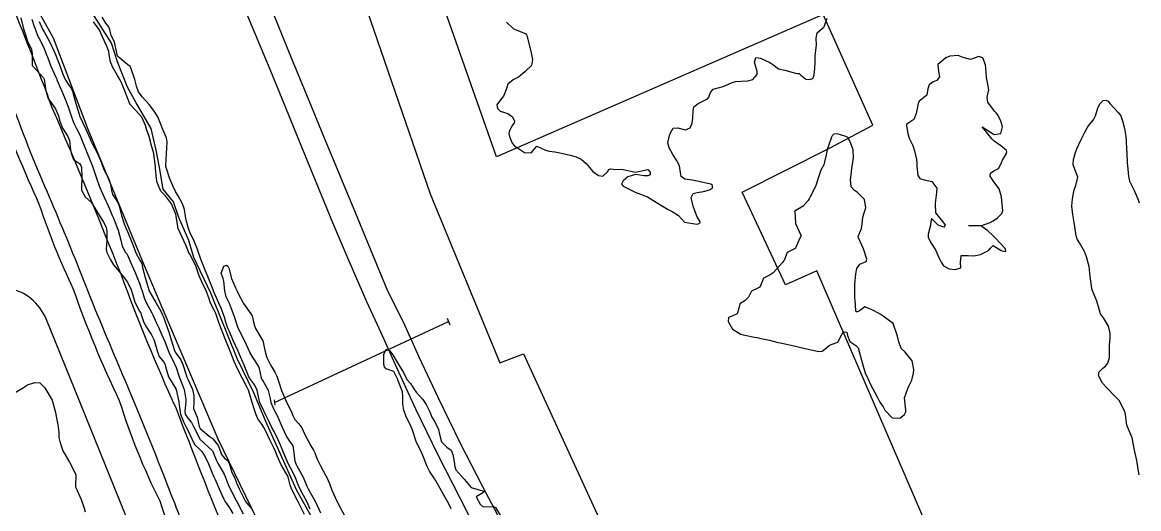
# Model space of a CAD drawing. Header units: metres. Extents: x 292545 to 299085, y 7450245 to 7463078.
# Drawn here: x 295816.1 to 295996.8, y 7458410.3 to 7458488.9 of the extents above; entities that cross this region are included whole.
import ezdxf

# ---------------------------------------------------------------- set-up
doc = ezdxf.new("R2010")
doc.units = ezdxf.units.M
for name, color, linetype in [('Curvas de Nivel 1m', 11, 'Continuous'), ('Edificações', 30, 'Continuous'), ('Hidrografia', 140, 'Continuous'), ('Linha Férrea', 20, 'Continuous'), ('Pórtico', 62, 'Continuous'), ('Vias Primárias', 230, 'Continuous')]:
    doc.layers.add(name, color=color, linetype=linetype)

msp = doc.modelspace()

# ---------------------------------------------------------------- linework, layer by layer
at = {"layer": 'Curvas de Nivel 1m', "flags": 128}
for points, elevation in [([(295815.84, 7458489.69), (295816.27, 7458487.9), (295816.57, 7458486.92), (295816.9, 7458485.9), (295817.56, 7458484.57), (295817.68, 7458483.89), (295817.66, 7458482.02), (295817.7, 7458481.89), (295819.5, 7458479.95), (295819.56, 7458479.86), (295819.6, 7458479.77), (295819.9, 7458477.86), (295820.25, 7458476.64), (295820.81, 7458475.85), (295821.45, 7458474.96), (295821.91, 7458473.84), (295822.12, 7458473.14), (295822.59, 7458471.83), (295823.39, 7458470.61), (295823.7, 7458469.82), (295823.9, 7458468.34), (295823.96, 7458467.81), (295824.34, 7458466.79), (295825.35, 7458466.1), (295825.56, 7458465.79), (295825.64, 7458465.48), (295825.72, 7458463.79), (295825.65, 7458462.15), (295825.68, 7458461.79), (295826.23, 7458460.74), (295827.27, 7458459.8), (295827.3, 7458459.77), (295827.35, 7458459.69), (295828.5, 7458457.76), (295829.23, 7458456.63), (295829.52, 7458456.04), (295829.64, 7458455.74), (295829.78, 7458455.18), (295829.77, 7458453.74), (295829.64, 7458452.21), (295829.74, 7458451.74), (295830.35, 7458450.55), (295830.82, 7458449.73), (295831.15, 7458449.35), (295832.51, 7458447.71), (295832.78, 7458447.37), (295833.12, 7458446.93), (295833.71, 7458445.69), (295833.97, 7458444.81), (295834.31, 7458443.69), (295835.06, 7458442.26), (295835.26, 7458441.89), (295835.34, 7458441.68), (295835.77, 7458440.4), (295836.18, 7458439.67), (295837.01, 7458438.43), (295837.34, 7458437.65), (295837.73, 7458436.39), (295837.94, 7458435.65), (295838.22, 7458434.88), (295838.97, 7458433.98), (295839.18, 7458433.63), (295839.27, 7458433.31), (295839.74, 7458431.62), (295840.91, 7458429.69), (295840.94, 7458429.64), (295840.95, 7458429.61), (295840.96, 7458429.56), (295841.42, 7458427.6), (295841.45, 7458427.03), (295841.66, 7458425.6), (295842.23, 7458424.21), (295842.56, 7458423.59), (295842.84, 7458423.11), (295843.53, 7458421.58), (295843.93, 7458420.7), (295844.8, 7458419.88), (295845.14, 7458419.56), (295845.67, 7458418.67), (295846.19, 7458417.55), (295846.75, 7458416.18), (295847.02, 7458415.54), (295847.28, 7458414.99), (295847.94, 7458413.53), (295848.7, 7458411.81), (295848.86, 7458411.52), (295849.61, 7458410.43), (295850.14, 7458409.5)], 663), ([(295817.62, 7458489.45), (295818.01, 7458488.29), (295818.15, 7458487.88), (295818.55, 7458486.84), (295819.07, 7458485.87), (295819.57, 7458484.82), (295819.94, 7458483.86), (295820.2, 7458483.2), (295820.71, 7458481.85), (295821.51, 7458480.08), (295821.61, 7458479.84), (295821.69, 7458479.65), (295822.45, 7458477.83), (295823.15, 7458476.14), (295823.3, 7458475.82), (295823.46, 7458475.42), (295823.98, 7458473.81), (295824.36, 7458472.74), (295824.85, 7458471.8), (295825.4, 7458470.73), (295825.78, 7458469.79), (295826.05, 7458469.11), (295826.58, 7458467.78), (295827.34, 7458465.93), (295827.41, 7458465.77), (295827.44, 7458465.67), (295828.1, 7458463.76), (295828.54, 7458462.52), (295828.83, 7458461.75), (295829.28, 7458460.79), (295829.62, 7458460.09), (295829.78, 7458459.74), (295830.2, 7458458.79), (295830.63, 7458457.73), (295830.81, 7458457.3), (295831.23, 7458456.28), (295831.45, 7458455.72), (295831.6, 7458455.33), (295832.03, 7458453.71), (295832.23, 7458452.76), (295832.8, 7458451.71), (295832.98, 7458451.51), (295833.17, 7458451.19), (295833.81, 7458449.69), (295834.32, 7458448.5), (295834.68, 7458447.68), (295835.11, 7458446.59), (295835.34, 7458445.91), (295835.4, 7458445.68), (295835.8, 7458444.38), (295836.14, 7458443.66), (295836.47, 7458443.06), (295837.06, 7458441.95), (295837.21, 7458441.65), (295837.77, 7458440.38), (295838.1, 7458439.64), (295839, 7458437.66), (295839.01, 7458437.63), (295839.02, 7458437.61), (295839.78, 7458435.62), (295840.62, 7458433.96), (295840.79, 7458433.61), (295840.96, 7458433.15), (295841.46, 7458431.6), (295841.89, 7458430.56), (295842.25, 7458429.59), (295842.52, 7458427.96), (295842.52, 7458427.59), (295842.38, 7458426.08), (295842.45, 7458425.59), (295842.86, 7458424.95), (295843.48, 7458424.21), (295843.8, 7458423.58), (295844.81, 7458421.58), (295844.83, 7458421.56), (295846.79, 7458419.73), (295846.88, 7458419.63), (295846.92, 7458419.54), (295847.44, 7458418.2), (295847.78, 7458417.53), (295848.75, 7458415.87), (295848.92, 7458415.52), (295849.41, 7458414.19), (295849.7, 7458413.51), (295850.69, 7458411.61), (295850.76, 7458411.49), (295850.84, 7458411.34), (295851.81, 7458409.48)], 662), ([(295818.83, 7458489.08), (295819.36, 7458487.86), (295819.44, 7458487.7), (295819.6, 7458487.43), (295820.48, 7458485.85), (295821.29, 7458484.11), (295821.4, 7458483.84), (295821.55, 7458483.5), (295822.22, 7458481.83), (295822.59, 7458480.75), (295822.95, 7458479.83), (295823.49, 7458478.93), (295823.98, 7458478.31), (295824.21, 7458477.81), (295824.48, 7458476.81), (295824.73, 7458475.8), (295825.31, 7458473.92), (295825.35, 7458473.79), (295825.37, 7458473.73), (295825.43, 7458473.62), (295826.33, 7458471.78), (295827.04, 7458470.12), (295827.18, 7458469.77), (295827.38, 7458469.37), (295828.23, 7458467.76), (295828.88, 7458466.22), (295829.05, 7458465.75), (295829.33, 7458465.04), (295830.01, 7458463.74), (295830.37, 7458462.8), (295830.51, 7458461.73), (295830.68, 7458461.13), (295831.28, 7458460.24), (295831.6, 7458459.72), (295831.75, 7458459.23), (295832.15, 7458457.71), (295832.59, 7458456.35), (295832.83, 7458455.7), (295833.21, 7458454.85), (295833.71, 7458453.69), (295834, 7458452.87), (295834.44, 7458451.69), (295835.16, 7458450.36), (295835.44, 7458449.96), (295835.5, 7458449.67), (295835.54, 7458449.28), (295835.94, 7458447.67), (295836.21, 7458446.76), (295836.58, 7458445.66), (295836.73, 7458445.29), (295837.09, 7458444.68), (295837.71, 7458443.64), (295838.49, 7458442.21), (295838.77, 7458441.63), (295838.86, 7458441.44), (295839.05, 7458440.98), (295839.54, 7458439.62), (295839.77, 7458438.87), (295840.16, 7458437.62), (295840.73, 7458435.87), (295840.83, 7458435.61), (295840.98, 7458435.38), (295841.74, 7458434.37), (295842.06, 7458433.59), (295842.59, 7458431.93), (295842.71, 7458431.58), (295842.78, 7458431.43), (295842.93, 7458431.14), (295843.64, 7458429.57), (295843.86, 7458428.61), (295843.84, 7458427.58), (295843.81, 7458426.52), (295844.18, 7458425.57), (295844.39, 7458425.1), (295844.69, 7458423.56), (295844.84, 7458423.25), (295846.33, 7458422.03), (295846.82, 7458421.68), (295846.98, 7458421.54), (295847.8, 7458420.52), (295848.18, 7458419.52), (295848.34, 7458419.07), (295848.78, 7458418.49), (295849.33, 7458418.06), (295849.6, 7458417.51), (295849.96, 7458416.3), (295850.33, 7458415.5), (295850.45, 7458415.21), (295850.73, 7458414.46), (295851.17, 7458413.49), (295851.64, 7458412.55), (295852.22, 7458411.47), (295852.69, 7458410.85), (295853.36, 7458410.14)], 661), ([(295861.73, 7458409.36), (295860.85, 7458411.21), (295860.77, 7458411.37), (295860.7, 7458411.53), (295859.72, 7458413.39), (295859.44, 7458414.1), (295859.11, 7458415.39), (295859, 7458415.65), (295858.75, 7458416.08), (295858, 7458417.41), (295857.35, 7458418.85), (295857.12, 7458419.42), (295856.8, 7458420.12), (295856.16, 7458421.43), (295855.53, 7458422.74), (295855.18, 7458423.44), (295854.85, 7458423.95), (295854.22, 7458424.81), (295853.95, 7458425.45), (295853.67, 7458426.26), (295853.26, 7458427.46), (295852.9, 7458428.77), (295852.69, 7458429.47), (295852.49, 7458429.9), (295851.64, 7458431.48), (295850.95, 7458432.8), (295850.63, 7458433.49), (295850.39, 7458434.08), (295849.83, 7458435.5), (295849, 7458437.51), (295848.21, 7458439.52), (295847.91, 7458440.4), (295847.53, 7458441.53), (295847.39, 7458441.87), (295847.06, 7458442.52), (295846.56, 7458443.55), (295846.26, 7458444.37), (295845.81, 7458445.55), (295845.12, 7458446.96), (295844.84, 7458447.56), (295844.72, 7458447.97), (295844.17, 7458449.57), (295843.17, 7458451.43), (295843.11, 7458451.52), (295843.06, 7458451.58), (295842.52, 7458452.93), (295842.23, 7458453.59), (295841.34, 7458455.49), (295841.28, 7458455.61), (295841.26, 7458455.65), (295841.23, 7458455.94), (295840.99, 7458457.61), (295840.91, 7458457.95), (295840.23, 7458459.62), (295839.28, 7458460.87), (295838.5, 7458461.64), (295837.93, 7458463.02), (295837.82, 7458463.64), (295837.63, 7458465.35), (295837.61, 7458465.65), (295837.38, 7458467.63), (295837.38, 7458467.65), (295837.36, 7458467.73), (295836.92, 7458469.2), (295836.81, 7458469.66), (295836.59, 7458470.47), (295836.19, 7458471.67), (295835.99, 7458472.24), (295835.43, 7458473.62), (295835.39, 7458473.68), (295834.45, 7458474.69), (295833.5, 7458475.7), (295833.46, 7458475.76), (295832.71, 7458477.71), (295832.17, 7458479.04), (295831.88, 7458479.72), (295831.51, 7458480.37), (295830.67, 7458481.73), (295830.35, 7458482.55), (295830.16, 7458483.74), (295830.06, 7458484.24), (295829.57, 7458485.45), (295829.44, 7458485.75), (295829.33, 7458486), (295828.5, 7458487.76), (295827.62, 7458489.02)], 661), ([(295862.68, 7458410.22), (295862.17, 7458411.36), (295861.56, 7458412.51), (295861.09, 7458413.37), (295860.73, 7458414.13), (295860.38, 7458415.01), (295860.24, 7458415.38), (295859.76, 7458416.39), (295859.21, 7458417.39), (295858.78, 7458418.33), (295858.34, 7458419.4), (295858.02, 7458420.19), (295857.49, 7458421.41), (295856.83, 7458422.77), (295856.49, 7458423.42), (295856.12, 7458424.15), (295855.49, 7458425.43), (295854.88, 7458426.69), (295854.64, 7458427.2), (295854.55, 7458427.44), (295854.44, 7458427.9), (295854.08, 7458429.45), (295853.73, 7458430.27), (295852.93, 7458431.34), (295852.85, 7458431.47), (295852.76, 7458431.64), (295851.97, 7458433.48), (295851.22, 7458435.25), (295851.11, 7458435.49), (295850.99, 7458435.77), (295850.22, 7458437.5), (295849.6, 7458438.93), (295849.36, 7458439.51), (295849.04, 7458440.44), (295848.79, 7458441.26), (295848.71, 7458441.52), (295848.26, 7458442.72), (295847.9, 7458443.53), (295847.1, 7458445.37), (295847.03, 7458445.54), (295846.97, 7458445.68), (295846.2, 7458447.55), (295845.59, 7458449.12), (295845.42, 7458449.56), (295845.16, 7458450.2), (295844.64, 7458451.57), (295844.37, 7458452.38), (295843.92, 7458453.57), (295843.21, 7458455.02), (295842.96, 7458455.58), (295842.58, 7458456.93), (295842.5, 7458457.59), (295842.33, 7458458.67), (295841.98, 7458459.6), (295841.28, 7458460.89), (295840.89, 7458461.61), (295840.42, 7458462.5), (295839.94, 7458463.62), (295839.34, 7458465.49), (295839.31, 7458465.63), (295839.31, 7458465.66), (295839.36, 7458466.87), (295839.39, 7458467.6), (295839.39, 7458467.63), (295839.4, 7458467.67), (295839.55, 7458469.63), (295839.39, 7458470.29), (295838.82, 7458471.64), (295838.46, 7458472.6), (295838.01, 7458473.64), (295837.44, 7458474.6), (295836.98, 7458475.19), (295836.59, 7458475.66), (295836.07, 7458476.27), (295835.47, 7458476.89), (295834.91, 7458477.69), (295834.58, 7458478.61), (295834.29, 7458479.69), (295833.65, 7458481.58), (295833.61, 7458481.7), (295833.59, 7458481.75), (295833.53, 7458481.81), (295833.16, 7458482.08), (295831.55, 7458483.42), (295831.44, 7458483.61), (295831.41, 7458483.72), (295831.12, 7458485.28), (295830.98, 7458485.73), (295830.48, 7458486.85), (295830.22, 7458487.74), (295830.09, 7458488.22), (295829.61, 7458488.83), (295829, 7458489.76)], 662), ([(295894.45, 7458488.98), (295895.61, 7458487.87), (295897.34, 7458487.2), (295897.6, 7458487.09), (295897.69, 7458486.94), (295897.74, 7458486.79), (295898.25, 7458484.93), (295898.47, 7458484.02), (295898.67, 7458482.93), (295898.49, 7458481.98), (295897.52, 7458481.03), (295897.48, 7458480.99), (295897.44, 7458480.94), (295896.39, 7458480.08), (295895.51, 7458479.65), (295894.68, 7458478.97), (295894.38, 7458478.08), (295893.98, 7458476.98), (295893.47, 7458476.39), (295892.87, 7458475.59), (295892.97, 7458474.99), (295893.45, 7458474.59), (295894.69, 7458474.22), (295895.44, 7458473.64), (295895.74, 7458472.96), (295895.7, 7458472.68), (295895.42, 7458472.3), (295894.91, 7458471.47), (295894.84, 7458470.97), (295894.92, 7458470.49), (295895.39, 7458469.38), (295895.76, 7458468.96), (295897.37, 7458467.9), (295898.45, 7458467.85), (295899.38, 7458468.92), (295900.76, 7458468.28), (295901.37, 7458468.1), (295902.27, 7458467.99), (295903.37, 7458467.79), (295904.73, 7458467.49), (295905.37, 7458467.32), (295905.71, 7458467.19), (295906.51, 7458466.83), (295907.35, 7458466.1), (295908.4, 7458464.81), (295909.33, 7458464.19), (295910.06, 7458464.06), (295910.8, 7458464.79), (295910.99, 7458465.13), (295911.34, 7458465.27), (295911.79, 7458465.22), (295913.34, 7458465.12), (295915.33, 7458464.73), (295917.34, 7458465.15), (295917.72, 7458464.7), (295917.71, 7458464.31), (295917.33, 7458464.11), (295916.72, 7458464.1), (295915.33, 7458464.36), (295914.09, 7458463.98), (295913.32, 7458463.29), (295913.06, 7458462.75), (295913.31, 7458462.46), (295913.88, 7458462.17), (295915.29, 7458461.49), (295917.28, 7458460.7), (295919.27, 7458459.49), (295920.61, 7458458.67), (295921.26, 7458458.36), (295922.31, 7458457.7), (295923.24, 7458456.63), (295925.24, 7458456.33), (295925.49, 7458456.36), (295925.83, 7458456.6), (295925.25, 7458457.6), (295924.86, 7458458.61), (295924.66, 7458459.23), (295924.36, 7458460.62), (295924.65, 7458461.26), (295925.3, 7458461.45), (295926.32, 7458461.57), (295927.3, 7458461.85), (295927.78, 7458462.11), (295927.81, 7458462.58), (295927.52, 7458462.79), (295927.32, 7458462.84), (295927.01, 7458462.9), (295925.32, 7458463.27), (295924.5, 7458463.44), (295923.32, 7458463.61), (295922.72, 7458464.03), (295922.61, 7458464.64), (295922.43, 7458465.73), (295921.98, 7458466.65), (295921.37, 7458467.59), (295920.76, 7458468.67), (295920.59, 7458469.47), (295920.84, 7458470.67), (295920.99, 7458471.09), (295921.42, 7458471.82), (295922.18, 7458471.89), (295923.42, 7458471.56), (295924.17, 7458471.88), (295924.49, 7458472.62), (295924.6, 7458473.46), (295924.64, 7458474.62), (295924.77, 7458475.3), (295925.46, 7458475.82), (295926.99, 7458476.59), (295927.21, 7458476.85), (295927.49, 7458477.59), (295927.91, 7458478.16), (295929.5, 7458478.56), (295930.89, 7458479.17), (295931.51, 7458479.37), (295932.41, 7458479.43), (295933.51, 7458479.47), (295934.31, 7458479.7), (295935.02, 7458480.5), (295935.01, 7458481.02), (295934.6, 7458482.5), (295934.81, 7458483.24), (295935.55, 7458483.14), (295937.06, 7458482.47), (295937.54, 7458482.1), (295938.5, 7458481.43), (295939.53, 7458481.23), (295941.24, 7458480.71), (295941.53, 7458480.67), (295941.8, 7458480.69), (295942.1, 7458480.41), (295942.9, 7458479.78), (295943.52, 7458479.68), (295944.03, 7458479.87), (295944.26, 7458480.38), (295944.36, 7458481.56), (295944.43, 7458482.38), (295944.43, 7458483.51), (295944.52, 7458484.38), (295944.63, 7458485.33), (295944.55, 7458486.38), (295944.73, 7458487.25), (295945.61, 7458488.01), (295945.8, 7458488.18), (295945.9, 7458488.37), (295946.38, 7458489.62)], 662), ([(295996.88, 7458415.76), (295996.76, 7458416.37), (295996.53, 7458417.76), (295996.48, 7458418.07), (295996.11, 7458419.77), (295995.95, 7458420.63), (295995.7, 7458421.77), (295994.85, 7458423.78), (295994.62, 7458425.53), (295994.59, 7458425.78), (295994.45, 7458426.21), (295993.61, 7458427.8), (295993.26, 7458428.16), (295992.91, 7458428.5), (295991.62, 7458429.82), (295990.93, 7458430.57), (295990.29, 7458431.84), (295990.38, 7458432.41), (295990.96, 7458433.04), (295991.43, 7458433.36), (295991.81, 7458433.82), (295992.03, 7458434.77), (295992.04, 7458435.82), (295992.05, 7458436.78), (295992.15, 7458437.82), (295992.19, 7458438.66), (295991.89, 7458439.82), (295991.06, 7458441.17), (295990.61, 7458441.83), (295990.37, 7458442.54), (295989.99, 7458443.84), (295989.25, 7458445.71), (295989.2, 7458445.85), (295989.12, 7458446.32), (295988.91, 7458447.85), (295988.75, 7458449.45), (295988.66, 7458449.86), (295988.31, 7458451), (295988, 7458451.87), (295987.2, 7458453.29), (295986.84, 7458453.88), (295986.67, 7458454.43), (295986.43, 7458455.89), (295986.26, 7458456.9), (295986.11, 7458457.89), (295985.97, 7458459.19), (295986.01, 7458459.89), (295986.13, 7458460.73), (295986.33, 7458461.88), (295986.62, 7458462.57), (295986.94, 7458463.88), (295986.5, 7458465.04), (295986.19, 7458465.89), (295986.25, 7458466.78), (295986.57, 7458467.88), (295986.79, 7458468.47), (295987.4, 7458469.87), (295988.07, 7458471.21), (295988.42, 7458471.86), (295988.84, 7458472.44), (295989.44, 7458473.18), (295989.68, 7458473.61), (295989.78, 7458473.85), (295990.19, 7458475.11), (295990.56, 7458475.84), (295991.01, 7458476.31), (295991.48, 7458476.38), (295991.84, 7458476.19), (295992.13, 7458475.82), (295993.45, 7458474.39), (295993.9, 7458473.8), (295994.18, 7458473.04), (295994.5, 7458471.79), (295994.7, 7458470.5), (295994.75, 7458469.79), (295994.81, 7458468.36), (295994.84, 7458467.79), (295994.94, 7458466.2), (295994.96, 7458465.78), (295995.13, 7458463.99), (295995.16, 7458463.78), (295995.32, 7458463.24), (295996.04, 7458461.77), (295996.65, 7458460.41), (295996.85, 7458459.76)], 663), ([(295864.41, 7458409.59), (295863.6, 7458411.34), (295862.72, 7458412.87), (295862.44, 7458413.35), (295862.21, 7458413.87), (295861.57, 7458415.36), (295860.76, 7458416.79), (295860.55, 7458417.16), (295860.44, 7458417.37), (295860.25, 7458417.9), (295860.07, 7458419.38), (295859.9, 7458420.48), (295859.26, 7458421.39), (295858.82, 7458422.02), (295858.2, 7458423.41), (295857.71, 7458424.55), (295857.34, 7458425.42), (295856.87, 7458426.28), (295856.37, 7458427.43), (295856.23, 7458428.09), (295855.95, 7458429.43), (295854.93, 7458431.14), (295854.82, 7458431.33), (295854.78, 7458431.44), (295854.46, 7458432.96), (295854.25, 7458433.45), (295852.98, 7458435.42), (295852.96, 7458435.47), (295852.94, 7458435.51), (295852.06, 7458437.48), (295851.03, 7458439.49), (295850.37, 7458441.5), (295849.96, 7458442.6), (295849.64, 7458443.5), (295849.09, 7458444.53), (295848.85, 7458445.51), (295848.7, 7458447.1), (295848.59, 7458447.52), (295848.29, 7458448.37), (295848.68, 7458449.52), (295849.15, 7458449.68), (295849.35, 7458449.51), (295849.48, 7458449.18), (295849.95, 7458447.5), (295850.59, 7458446.01), (295850.85, 7458445.49), (295851.09, 7458444.96), (295851.87, 7458443.48), (295853.06, 7458441.8), (295853.2, 7458441.62), (295853.26, 7458441.47), (295853.6, 7458440.02), (295853.81, 7458439.46), (295855, 7458437.44), (295855.43, 7458435.44), (295855.68, 7458434.73), (295856.31, 7458433.43), (295856.94, 7458432.38), (295857.26, 7458431.74), (295857.38, 7458431.42), (295857.59, 7458430.75), (295858.03, 7458429.41), (295858.88, 7458427.4), (295859.57, 7458426.09), (295859.88, 7458425.38), (295860.2, 7458424.72), (295860.85, 7458424), (295861.3, 7458423.37), (295861.78, 7458422.41), (295862.28, 7458421.36), (295862.8, 7458420.46), (295863.22, 7458419.77), (295863.4, 7458419.34), (295863.82, 7458418.29), (295864.27, 7458417.33), (295864.75, 7458416.41), (295865.15, 7458415.72), (295865.35, 7458415.32), (295865.79, 7458414.37), (295866.2, 7458413.31), (295866.71, 7458412.12), (295867.12, 7458411.3), (295867.58, 7458410.4), (295868.19, 7458409.28)], 663), ([(295885.51, 7458410.26), (295885.13, 7458411.09), (295884.7, 7458411.84), (295883.96, 7458413.1), (295882.94, 7458414.91), (295882.82, 7458415.11), (295882.74, 7458415.22), (295881.97, 7458416.34), (295881.62, 7458417.13), (295880.79, 7458419.14), (295879.83, 7458421.15), (295879.32, 7458422.66), (295879.2, 7458423.16), (295878.84, 7458423.89), (295878.2, 7458425.17), (295877.84, 7458426.2), (295877.68, 7458427.17), (295877.66, 7458428.42), (295877.6, 7458429.17), (295876.93, 7458430.95), (295876.86, 7458431.11), (295876.84, 7458431.18), (295876.24, 7458432.49), (295874.95, 7458432.92), (295874.7, 7458433.21), (295874.57, 7458433.6), (295874.58, 7458435.21), (295874.99, 7458436.08), (295875.59, 7458435.8), (295876.04, 7458435.19), (295876.96, 7458433.61), (295877.23, 7458433.18), (295877.77, 7458432.34), (295878.34, 7458431.17), (295878.93, 7458430.54), (295879.47, 7458429.7), (295879.85, 7458429.15), (295880.9, 7458427.96), (295881.47, 7458427.12), (295882.04, 7458425.95), (295882.39, 7458425.11), (295882.85, 7458424.36), (295883.47, 7458423.1), (295883.6, 7458422.32), (295883.94, 7458421.1), (295884.8, 7458420.22), (295885.47, 7458419.75), (295885.76, 7458419.08), (295885.97, 7458417.87), (295886.11, 7458417.07), (295886.26, 7458416.57), (295886.75, 7458416.02), (295887.59, 7458415.05), (295888.72, 7458413.72), (295890.55, 7458413.19), (295890.71, 7458413.13), (295890.78, 7458413.02), (295890.71, 7458412.9), (295889.52, 7458412.22), (295890.19, 7458411.03), (295890.69, 7458410.62), (295892.34, 7458410.64), (295892.69, 7458410.48), (295893.58, 7458408.98)], 663), ([(295814.9, 7458429.07), (295816.29, 7458429.9), (295816.92, 7458430.3), (295818.12, 7458430.68), (295818.92, 7458430.62), (295819.71, 7458429.86), (295820.89, 7458427.85), (295821.44, 7458425.84), (295821.66, 7458424.65), (295821.85, 7458423.83), (295822, 7458422.65), (295821.98, 7458421.83), (295822.13, 7458421.15), (295822.56, 7458419.82), (295822.63, 7458419.66), (295822.79, 7458419.4), (295823.71, 7458417.81), (295824.74, 7458415.8), (295824.69, 7458413.83), (295824.7, 7458413.8), (295824.72, 7458413.72), (295825.61, 7458411.79), (295826.09, 7458410.37), (295826.27, 7458409.78)], 664)]:
    msp.add_lwpolyline(points, dxfattribs=dict(at, elevation=elevation))
at = {"layer": 'Curvas de Nivel 1m', "elevation": 662, "flags": 128}
for points in [[(295971.55, 7458483.22), (295970.91, 7458483.43), (295969.55, 7458482.91), (295968.38, 7458483.28), (295967.56, 7458483.57), (295966.21, 7458483.47), (295965.55, 7458483.21), (295964.28, 7458482.15), (295964.39, 7458481.01), (295964.52, 7458480.15), (295964.12, 7458479.55), (295963.51, 7458479.32), (295962.84, 7458478.83), (295962.67, 7458478.17), (295962.47, 7458477.18), (295961.47, 7458476.36), (295961.27, 7458476.18), (295961.1, 7458475.81), (295960.74, 7458474.19), (295960.38, 7458473.25), (295959.43, 7458472.59), (295959.22, 7458472.42), (295959.18, 7458472.21), (295959.41, 7458470.98), (295959.56, 7458470.36), (295959.64, 7458470.21), (295960.24, 7458469.04), (295960.47, 7458468.19), (295960.8, 7458466.75), (295960.88, 7458466.19), (295960.87, 7458465.71), (295961.02, 7458464.18), (295961.33, 7458463.71), (295962.04, 7458463.46), (295963.32, 7458463.23), (295964.11, 7458462.15), (295964.05, 7458461.4), (295963.88, 7458460.15), (295963.83, 7458459.61), (295963.89, 7458458.15), (295965.24, 7458456.48), (295965.48, 7458456.14), (295965.23, 7458455.8), (295964.32, 7458456.15), (295963.25, 7458457.22), (295963.09, 7458456.31), (295963.06, 7458456.16), (295962.68, 7458454.7), (295962.73, 7458454.16), (295963.2, 7458453.25), (295963.88, 7458452.15), (295964.5, 7458450.82), (295964.8, 7458450.14), (295965.16, 7458449.59), (295966.11, 7458449.08), (295967.15, 7458448.96), (295968.01, 7458449.25), (295967.96, 7458450.1), (295968.04, 7458451.24), (295969.17, 7458451.24), (295970.09, 7458451.17), (295971.18, 7458451.4), (295972.46, 7458452.05), (295972.8, 7458452.44), (295973.2, 7458452.88), (295974.5, 7458452.03), (295975.18, 7458451.87), (295975.26, 7458452.02), (295975.19, 7458452.39), (295973.6, 7458454.04), (295973.22, 7458454.42), (295972.38, 7458455.21), (295971.23, 7458456.06), (295969.23, 7458456.09), (295971.23, 7458456.06), (295972.74, 7458456.55), (295973.24, 7458456.82), (295973.94, 7458457.35), (295974.61, 7458458.03), (295974.77, 7458458.52), (295974.64, 7458460.03), (295974.6, 7458460.72), (295974.19, 7458462.03), (295973.32, 7458463.16), (295972.76, 7458464.05), (295972.82, 7458464.57), (295973.34, 7458464.91), (295974.07, 7458465.31), (295974.45, 7458466.03), (295974.74, 7458466.65), (295975.37, 7458467.71), (295975.42, 7458468.02), (295975.38, 7458468.24), (295974.46, 7458468.96), (295973.4, 7458469.73), (295973.08, 7458470.04), (295971.42, 7458472.06), (295973.41, 7458470.81), (295974.45, 7458470.99), (295974.75, 7458472.03), (295974.46, 7458473.01), (295973.91, 7458474.04), (295973.71, 7458474.3), (295973.46, 7458474.56), (295972.37, 7458476.05), (295972.26, 7458476.83), (295972.53, 7458478.05), (295972.33, 7458479.23), (295972.13, 7458480.05), (295972.03, 7458481.56), (295971.98, 7458482.06)], [(295947.41, 7458470.88), (295947.17, 7458470.58), (295947.08, 7458470.35), (295946.6, 7458469.15), (295946.38, 7458468.36), (295946.2, 7458467.53), (295945.93, 7458466.36), (295945.8, 7458465.91), (295945.34, 7458465.03), (295945.09, 7458464.37), (295945, 7458464.05), (295944.45, 7458462.38), (295943.61, 7458460.72), (295943.43, 7458460.4), (295943.28, 7458460.11), (295942.49, 7458459.19), (295941.26, 7458458.51), (295941.19, 7458458.49), (295941.13, 7458458.42), (295941.23, 7458456.42), (295942.14, 7458454.41), (295941.81, 7458453.81), (295941.24, 7458452.42), (295941.22, 7458452.39), (295941.19, 7458452.37), (295939.9, 7458451.71), (295939.37, 7458450.44), (295939.3, 7458450.3), (295939.16, 7458450.14), (295937.62, 7458448.46), (295937.14, 7458448.13), (295936.05, 7458447.56), (295935.63, 7458446.48), (295935.47, 7458446.14), (295935.11, 7458445.93), (295934.13, 7458445.49), (295933.6, 7458444.51), (295933.09, 7458443.95), (295932.21, 7458443.41), (295931.98, 7458442.53), (295931.81, 7458441.79), (295931.06, 7458441.46), (295930.38, 7458441.22), (295930.32, 7458440.55), (295931.03, 7458439.3), (295932.36, 7458438.53), (295933.02, 7458438.38), (295934.57, 7458438.05), (295935.02, 7458437.96), (295935.69, 7458437.81), (295937.01, 7458437.52), (295938.22, 7458437.25), (295939.01, 7458437.07), (295939.52, 7458436.95), (295941, 7458436.61), (295941.89, 7458436.41), (295943, 7458436.16), (295943.3, 7458436.09), (295944.99, 7458435.74), (295945.56, 7458435.79), (295946.29, 7458436.36), (295946.68, 7458436.68), (295947.01, 7458436.83), (295948.1, 7458437.25), (295948.7, 7458438.33), (295948.79, 7458438.57), (295949.03, 7458438.9), (295949.52, 7458438.82), (295949.67, 7458438.32), (295950.05, 7458437.35), (295951.01, 7458436.67), (295951.36, 7458436.3), (295951.56, 7458435.73), (295951.94, 7458434.29), (295952.31, 7458432.94), (295952.52, 7458432.28), (295952.94, 7458431.35), (295953.45, 7458430.27), (295954.08, 7458429.1), (295954.52, 7458428.26), (295954.9, 7458427.54), (295955.4, 7458426.76), (295955.71, 7458426.25), (295956.86, 7458425), (295958.13, 7458424.95), (295958.87, 7458425.55), (295959.1, 7458425.98), (295959.11, 7458426.21), (295958.9, 7458428.21), (295959.41, 7458429.71), (295959.64, 7458430.2), (295960.07, 7458431.06), (295960.34, 7458432.2), (295960.37, 7458432.78), (295960.12, 7458434.2), (295958.99, 7458435.63), (295958.32, 7458436.22), (295957.95, 7458437.28), (295957.74, 7458438.22), (295957.04, 7458440.23), (295955.06, 7458441.71), (295953.95, 7458442.27), (295953.08, 7458442.65), (295952.43, 7458442.93), (295951.61, 7458442.29), (295951.25, 7458442.12), (295951.07, 7458442.13), (295950.99, 7458442.3), (295950.87, 7458444.08), (295950.86, 7458444.3), (295950.85, 7458446.04), (295950.86, 7458446.3), (295950.86, 7458446.56), (295950.97, 7458448.3), (295951.15, 7458449.14), (295951.63, 7458449.82), (295952.65, 7458450.29), (295952.78, 7458450.67), (295952.21, 7458452.29), (295951.43, 7458454.08), (295951.4, 7458454.3), (295951.93, 7458455.59), (295952.02, 7458456.29), (295952.12, 7458457.42), (295952.39, 7458458.29), (295952.61, 7458458.95), (295952.38, 7458460.29), (295951.29, 7458461.45), (295950.76, 7458461.77), (295950.26, 7458462.32), (295950.14, 7458463.49), (295950.24, 7458464.31), (295950.36, 7458465.29), (295950.5, 7458466.31), (295950.61, 7458467.06), (295950.54, 7458468.31), (295950.07, 7458469.64), (295949.71, 7458470.32), (295949.4, 7458470.47), (295947.96, 7458470.89)]]:
    msp.add_lwpolyline(points, close=True, dxfattribs=at)
at = {"layer": 'Edificações'}
for points in [[(295962.69, 7458407.02), (295944.69, 7458448.78), (295939.63, 7458446.47), (295932.62, 7458461.46), (295946.72, 7458468.61), (295953.73, 7458472.3), (295945.69, 7458490.2), (295892.85, 7458467.22), (295880.09, 7458503.41)], [(295868.97, 7458499.31), (295882.07, 7458461.23), (295893.38, 7458433.88), (295897.19, 7458435.34), (295916.74, 7458392.87)]]:
    msp.add_lwpolyline(points, dxfattribs=at)
at = {"layer": 'Hidrografia'}
for points in [[(295859.4, 7458397.64), (295847.8, 7458421.56), (295836.12, 7458448.9), (295826.74, 7458471.64), (295821.1, 7458486.38), (295816.17, 7458495.31)], [(295862.81, 7458409.11), (295860.48, 7458413.35), (295858.61, 7458417.44), (295855.52, 7458424.4), (295853.54, 7458429.05), (295850.86, 7458434.56), (295846.6, 7458445.15), (295843.82, 7458450.91), (295843.01, 7458453.64), (295841.43, 7458457.37), (295840.57, 7458459.9), (295838.85, 7458461.97), (295838.3, 7458465.46), (295837.74, 7458468.29), (295836.93, 7458471.77), (295834.5, 7458475.95), (295833.08, 7458478.48), (295831.51, 7458482.57), (295830.5, 7458485.56), (295826.4, 7458492.05)]]:
    msp.add_lwpolyline(points, dxfattribs=at)
at = {"layer": 'Linha Férrea', "linetype": 'Continuous'}
for points in [[(295855.82, 7458492.51), (295859.78, 7458482.84), (295862.33, 7458476.6), (295864.93, 7458470.28), (295870.03, 7458458.09), (295872.39, 7458452.3), (295875.2, 7458445.54), (295877.72, 7458440.51), (295880.25, 7458434.85), (295883.41, 7458428.23), (295886.94, 7458420.89), (295890.55, 7458413.87), (295893.5, 7458408.4)], [(295852.12, 7458491.02), (295856.15, 7458481.36), (295858.68, 7458475.15), (295861.25, 7458468.82), (295866.28, 7458456.57), (295868.79, 7458450.75), (295871.77, 7458443.8), (295874.11, 7458438.78), (295876.62, 7458433.13), (295879.72, 7458426.44), (295883.33, 7458419.02), (295886.95, 7458411.95), (295889.77, 7458406.43)]]:
    msp.add_lwpolyline(points, dxfattribs=at)
at = {"layer": 'Pórtico'}
for points in [[(295856.9, 7458427.46), (295885.06, 7458440.57)], [(295884.84, 7458441.1), (295885.27, 7458440.03)], [(295856.84, 7458427.9), (295856.96, 7458427.03)]]:
    msp.add_lwpolyline(points, dxfattribs=at)
at = {"layer": 'Vias Primárias'}
for points in [[(295798.3, 7458255.08, -0.289312), (295799.57, 7458262.36, 0.095318), (295804.95, 7458268.43), (295820.97, 7458283.83), (295845.38, 7458307.59), (295854.81, 7458317.2, 0.119087), (295862.05, 7458329.31, 0.008509), (295866.42, 7458344.25, 0.096563), (295865.15, 7458364.15, 0.012918), (295856.81, 7458386.42, -0.014692), (295849.35, 7458405.27, -0.004413), (295841.01, 7458426.45, -0.019039), (295832.13, 7458448.04, 0.0065), (295820.93, 7458475.13, 0.009732), (295813.78, 7458493.27, -0.005287), (295802.53, 7458520, -0.002034), (295789.73, 7458551.28, -0.010278), (295773.02, 7458592.41, 0.028187), (295763.23, 7458613.64, 0.043113), (295748.79, 7458637.63, -0.033322), (295727.45, 7458672.73, -0.915382), (295741.01, 7458680.94)], [(295811.89, 7458476.26, 0.017032), (295818.82, 7458459.45, 0.032402), (295824.32, 7458445.81, 0.028257), (295831.78, 7458427.78, 0.040947), (295838.32, 7458411.54, 0.023864), (295845.21, 7458393.47, 0.007323), (295854.02, 7458371.76, -0.058092), (295858.03, 7458358.28, -0.079789), (295858.75, 7458350.23, -0.085277), (295857.55, 7458341.56, -0.025839), (295854.94, 7458333.38, -0.046342), (295851.02, 7458326.35, -0.097252), (295844.17, 7458318.08, -0.015606), (295833.17, 7458307.35, 0.009464), (295818.55, 7458293.21, -0.050104), (295806.21, 7458281.44, -0.080897)], [(295807.11, 7458278.69), (295818.74, 7458289.94), (295831.08, 7458302.18), (295843.9, 7458314.76), (295848.19, 7458319.05), (295850.87, 7458322.44), (295854.67, 7458328.19), (295857.77, 7458334.85), (295859.9, 7458341.71), (295861.19, 7458351.47), (295860.35, 7458358.19, 0.063694), (295857.91, 7458367.71, 0.000885), (295854.05, 7458377.4, 0.00148), (295849.58, 7458388.42, -0.006667), (295844.28, 7458401.91, 0.002899), (295839.54, 7458414.24, 0.00771), (295831.81, 7458433.17, -0.006659), (295825.6, 7458448.26, 0.007935), (295820.13, 7458461.47, -0.015575), (295814.2, 7458476.43, 0.026429)]]:
    msp.add_lwpolyline(points, format="xyb", dxfattribs=at)
msp.add_lwpolyline([(295794.35, 7458283.17, 0.121458), (295803.43, 7458286.84, -0.002966), (295830.95, 7458313.07, 0.018783), (295843.97, 7458326.3, 0.146046), (295851.95, 7458342.83, 0.152923), (295847.83, 7458371.37), (295839.58, 7458392.5), (295825.4, 7458427.57), (295819.92, 7458440.99, 0.542549), (295806.46, 7458443.56), (295782.75, 7458428.88, -0.221561), (295766.94, 7458427, -0.393173), (295761.44, 7458418.38, -0.027882), (295746.74, 7458409.36, 0.001081), (295719.86, 7458393.01), (295720.75, 7458390.77), (295717.8, 7458389.11, 0.265985), (295718.9, 7458382.78), (295738.33, 7458350.99), (295744.15, 7458342.27, 0.132949), (295748.1, 7458329.49, 0.003545), (295769.3, 7458295.19, 0.013325), (295781.23, 7458285.83, 0.222881)], format="xyb", close=True, dxfattribs=at)

doc.saveas('drawing.dxf')
